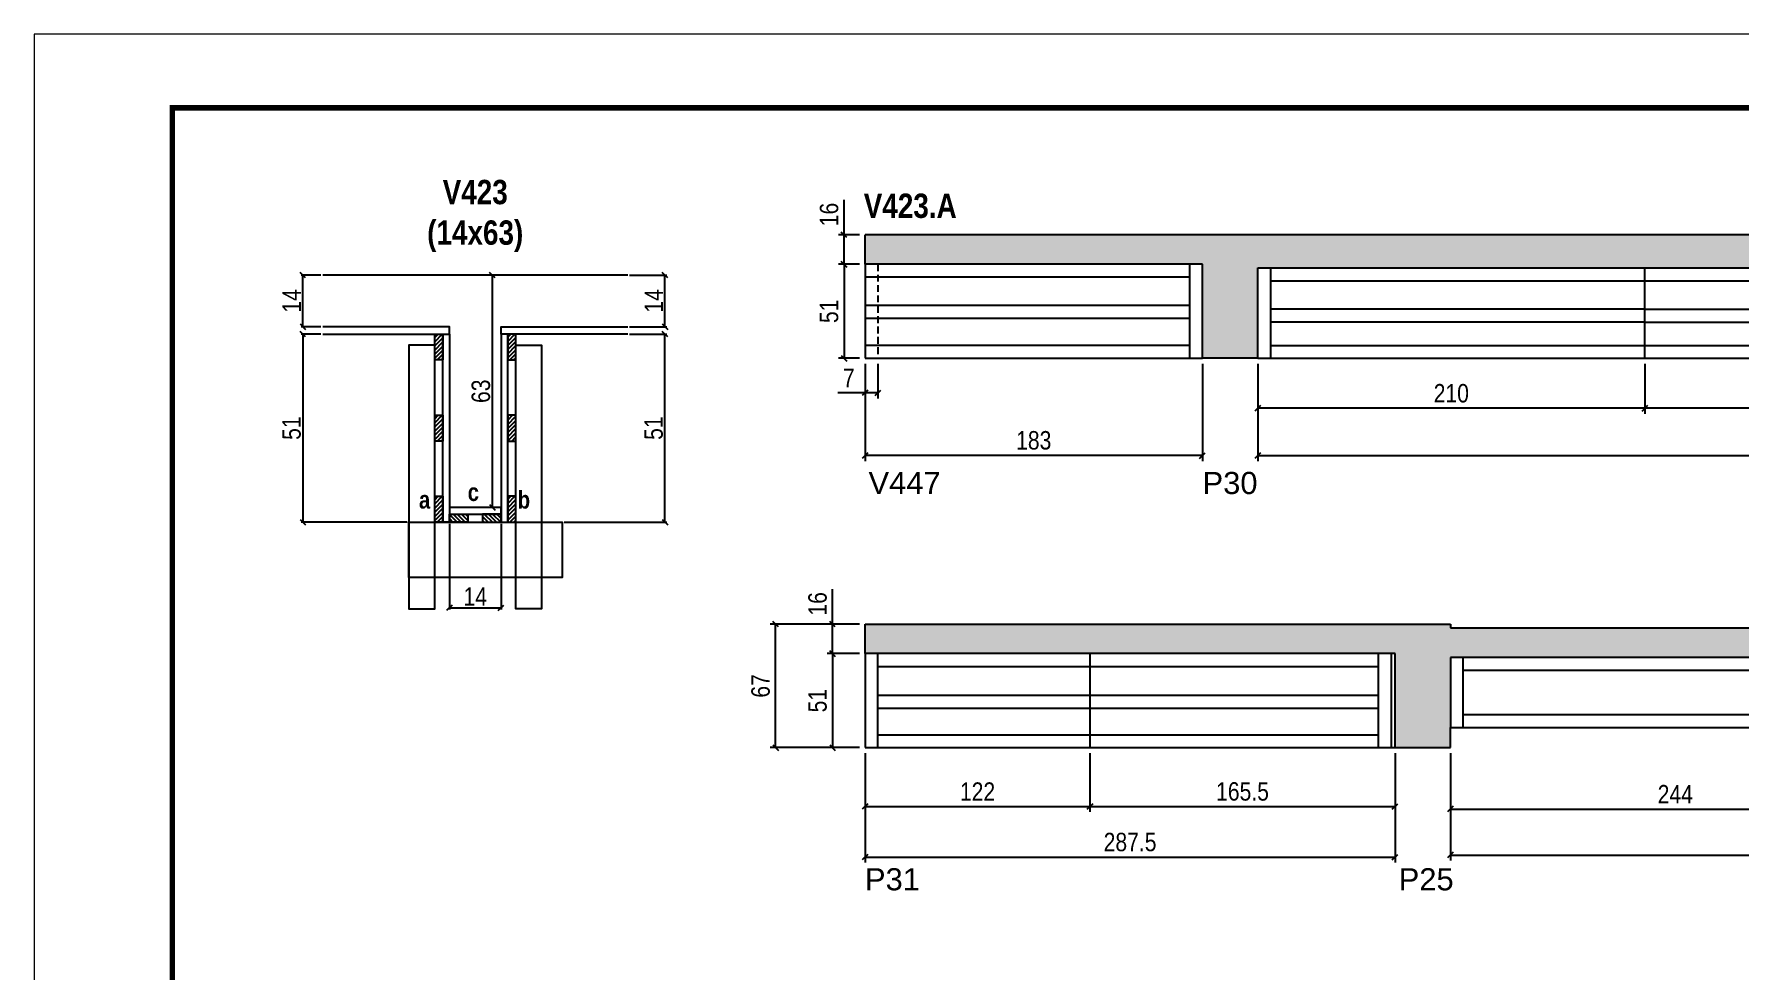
# Model space of a CAD drawing. Extents: x 3309 to 9563, y -2522 to 14608.
# Drawn here: x 8078 to 9003, y 11803 to 12311 of the extents above; entities that cross this region are included whole.
import ezdxf

# ---------------------------------------------------------------- set-up
doc = ezdxf.new("R2010")
doc.units = 0
doc.linetypes.add('DASHED', pattern=[0.75, 0.5, -0.25])
doc.linetypes.add('HIDDEN', pattern=[0.375, 0.25, -0.125])
for name, color, linetype in [('5', 5, 'Continuous'), ('COTA', 241, 'Continuous'), ('detalhes', 4, 'Continuous'), ('NOMENCLATURA', 7, 'Continuous'), ('Painéis', 200, 'Continuous'), ('SARR_2.2x7', 40, 'Continuous'), ('SARR_3.5x7', 81, 'Continuous')]:
    doc.layers.add(name, color=color, linetype=linetype)
for name, color, linetype, lineweight in [('CONCRETO', 251, 'Continuous', 25), ('Folhas', 255, 'Continuous', 9), ('SARRAFO DE PRESSAO', 251, 'DASHED', 9)]:
    doc.layers.add(name, color=color, linetype=linetype, lineweight=lineweight)
doc.styles.add('COTA TECNICA', font='techl___.ttf', dxfattribs={"height": 10})
doc.styles.add('COTA TECNICA 2X', font='techl___.ttf', dxfattribs={"height": 10})
doc.styles.get("Standard").update_dxf_attribs({"font": 'arial.ttf'})
doc.styles.add('TECNICA', font='techb___.ttf', dxfattribs={"height": 10})
doc.dimstyles.new('PAINEL', dxfattribs={"dimtxt": 10, "dimasz": 3, "dimexe": 3, "dimexo": 3, "dimgap": 3, "dimtad": 1, "dimdec": 1, "dimzin": 12, "dimdsep": 46, "dimtxsty": 'COTA TECNICA', "dimblk1": 'OBLIQUE', "dimblk2": 'OBLIQUE', "dimsah": 1, "dimcen": 0.9, "dimclrd": 4, "dimclre": 4, "dimclrt": 240, "dimadec": 1, "dimazin": 3, "dimtfac": 1, "dimtdec": 1, "dimtmove": 0, "dimatfit": 3, "dimfxl": 1, "dimtolj": 1, "dimtzin": 12, "dimarcsym": 0})
doc.dimstyles.new('SECAO', dxfattribs={"dimscale": 0.333333, "dimtxt": 5, "dimasz": 9, "dimexe": 3, "dimexo": 3, "dimgap": 3, "dimtad": 1, "dimdec": 1, "dimlfac": 0.5, "dimzin": 12, "dimdsep": 46, "dimtxsty": 'COTA TECNICA 2X', "dimblk1": 'OBLIQUE', "dimblk2": 'OBLIQUE', "dimsah": 1, "dimcen": 0.9, "dimclrd": 4, "dimclre": 4, "dimclrt": 240, "dimadec": 1, "dimazin": 3, "dimtfac": 1, "dimtdec": 1, "dimtmove": 0, "dimatfit": 3, "dimfxl": 1, "dimtolj": 1, "dimtzin": 12, "dimarcsym": 0})
pattern_1 = [(45, (-115217.018, -21131.5717), (-1.122532015, 1.122532015), [])]

# ---------------------------------------------------------------- blocks, each defined once
blk = doc.blocks.new('9999999999')
at = {"layer": 'Folhas'}
blk.add_lwpolyline([(98138.98, 34190.21), (99623.98, 34190.21), (99623.98, 35240.21), (98138.98, 35240.21)], close=True, dxfattribs=at)
at = {"layer": 'Folhas', "color": 30, "const_width": 3}
blk.add_lwpolyline([(98213.98, 34230.21), (99583.98, 34230.21), (99583.98, 35200.21), (98213.98, 35200.21)], close=True, dxfattribs=at)
blk = doc.blocks.new('_Oblique')
at = {"color": 0, "linetype": 'ByBlock', "lineweight": -2}
blk.add_line((-0.5, -0.5), (0.5, 0.5), dxfattribs=at)
blk = doc.blocks.new('*D1456')
at = {"layer": 'COTA', "color": 4, "lineweight": -2, "transparency": 16777216}
for p, q in [((8233.45, 12147.97), (8222.66, 12147.97)), ((8223.66, 12147.97), (8223.66, 12045.97)), ((8280.15, 12045.97), (8222.66, 12045.97))]:
    blk.add_line(p, q, dxfattribs=at)
at = {"layer": 'Defpoints', "color": 0, "transparency": 16777216}
for p in [(8234.45, 12147.97), (8223.66, 12045.97), (8281.15, 12045.97, 0)]:
    blk.add_point(p, dxfattribs=at)
at = {"layer": 'COTA', "color": 4, "lineweight": -2, "transparency": 16777216, "xscale": 3, "yscale": 3, "zscale": 3}
for p, rotation in [((8223.66, 12147.97), 90), ((8223.66, 12045.97), 270)]:
    blk.add_blockref('_Oblique', p, dxfattribs=dict(at, rotation=rotation))
at = {"layer": 'COTA', "color": 240, "transparency": 16777216, "insert": (8217.55, 12096.97), "char_height": 10, "attachment_point": 5, "rotation": 90, "style": 'COTA TECNICA 2X'}
blk.add_mtext('\\A1;51', dxfattribs=at)
blk = doc.blocks.new('*D1457')
at = {"layer": 'COTA', "color": 4, "lineweight": -2, "transparency": 16777216}
for p, q in [((8330.15, 12179.97), (8325.48, 12179.97)), ((8326.48, 12053.97), (8326.48, 12179.97)), ((8330.15, 12053.97), (8325.48, 12053.97))]:
    blk.add_line(p, q, dxfattribs=at)
at = {"layer": 'Defpoints', "color": 0, "transparency": 16777216}
for p in [(8326.48, 12179.97), (8331.15, 12179.97), (8331.15, 12053.97)]:
    blk.add_point(p, dxfattribs=at)
at = {"layer": 'COTA', "color": 4, "lineweight": -2, "transparency": 16777216, "xscale": 3, "yscale": 3, "zscale": 3}
for p, rotation in [((8326.48, 12179.97), 90), ((8326.48, 12053.97), 270)]:
    blk.add_blockref('_Oblique', p, dxfattribs=dict(at, rotation=rotation))
at = {"layer": 'COTA', "color": 240, "transparency": 16777216, "insert": (8320.26, 12116.97), "char_height": 10, "attachment_point": 5, "rotation": 90, "style": 'COTA TECNICA 2X'}
blk.add_mtext('\\A1;63', dxfattribs=at)
blk = doc.blocks.new('*D1467')
at = {"layer": 'COTA', "color": 4, "lineweight": -2, "transparency": 16777216}
for p, q in [((8233.45, 12179.97), (8222.66, 12179.97)), ((8223.66, 12151.97), (8223.66, 12179.97)), ((8233.45, 12151.97), (8222.66, 12151.97))]:
    blk.add_line(p, q, dxfattribs=at)
at = {"layer": 'Defpoints', "color": 0, "transparency": 16777216}
for p in [(8223.66, 12179.97), (8234.45, 12179.97), (8234.45, 12151.97)]:
    blk.add_point(p, dxfattribs=at)
at = {"layer": 'COTA', "color": 4, "lineweight": -2, "transparency": 16777216, "xscale": 3, "yscale": 3, "zscale": 3}
for p, rotation in [((8223.66, 12179.97), 90), ((8223.66, 12151.97), 270)]:
    blk.add_blockref('_Oblique', p, dxfattribs=dict(at, rotation=rotation))
at = {"layer": 'COTA', "color": 240, "transparency": 16777216, "insert": (8217.59, 12165.97), "char_height": 10, "attachment_point": 5, "rotation": 90, "style": 'COTA TECNICA 2X'}
blk.add_mtext('\\A1;14', dxfattribs=at)
blk = doc.blocks.new('*D1468')
at = {"layer": 'COTA', "color": 4, "lineweight": -2, "transparency": 16777216}
for p, q in [((8303.15, 12044.97), (8303.15, 11998.52)), ((8331.15, 12044.97), (8331.15, 11998.52)), ((8303.15, 11999.52), (8331.15, 11999.52))]:
    blk.add_line(p, q, dxfattribs=at)
at = {"layer": 'Defpoints', "color": 0, "transparency": 16777216}
for p in [(8303.15, 12045.97), (8331.15, 12045.97), (8331.15, 11999.52)]:
    blk.add_point(p, dxfattribs=at)
at = {"layer": 'COTA', "color": 4, "lineweight": -2, "transparency": 16777216, "xscale": 3, "yscale": 3, "zscale": 3, "rotation": 180}
blk.add_blockref('_Oblique', (8303.15, 11999.52), dxfattribs=at)
at = {"layer": 'COTA', "color": 4, "lineweight": -2, "transparency": 16777216, "xscale": 3, "yscale": 3, "zscale": 3}
blk.add_blockref('_Oblique', (8331.15, 11999.52), dxfattribs=at)
at = {"layer": 'COTA', "color": 240, "transparency": 16777216, "insert": (8317.15, 12005.59), "char_height": 10, "attachment_point": 5, "style": 'COTA TECNICA 2X'}
blk.add_mtext('\\A1;14', dxfattribs=at)
blk = doc.blocks.new('*D1469')
at = {"layer": 'COTA', "color": 4, "lineweight": -2, "transparency": 16777216}
for p, q in [((8400.85, 12147.97), (8421.08, 12147.97)), ((8420.08, 12045.97), (8420.08, 12147.97)), ((8365.34, 12045.97), (8421.08, 12045.97))]:
    blk.add_line(p, q, dxfattribs=at)
at = {"layer": 'Defpoints', "color": 0, "transparency": 16777216}
for p in [(8399.85, 12147.97), (8420.08, 12147.97), (8364.34, 12045.97)]:
    blk.add_point(p, dxfattribs=at)
at = {"layer": 'COTA', "color": 4, "lineweight": -2, "transparency": 16777216, "xscale": 3, "yscale": 3, "zscale": 3}
for p, rotation in [((8420.08, 12147.97), 90), ((8420.08, 12045.97), 270)]:
    blk.add_blockref('_Oblique', p, dxfattribs=dict(at, rotation=rotation))
at = {"layer": 'COTA', "color": 240, "transparency": 16777216, "insert": (8413.97, 12096.97), "char_height": 10, "attachment_point": 5, "rotation": 90, "style": 'COTA TECNICA 2X'}
blk.add_mtext('\\A1;51', dxfattribs=at)
blk = doc.blocks.new('*D1466')
at = {"layer": 'COTA', "color": 4, "lineweight": -2, "transparency": 16777216}
for p, q in [((8400.85, 12179.97), (8421.08, 12179.97)), ((8420.08, 12151.97), (8420.08, 12179.97)), ((8400.85, 12151.97), (8421.08, 12151.97))]:
    blk.add_line(p, q, dxfattribs=at)
at = {"layer": 'Defpoints', "color": 0, "transparency": 16777216}
for p in [(8399.85, 12179.97), (8420.08, 12179.97), (8399.85, 12151.97)]:
    blk.add_point(p, dxfattribs=at)
at = {"layer": 'COTA', "color": 4, "lineweight": -2, "transparency": 16777216, "xscale": 3, "yscale": 3, "zscale": 3}
for p, rotation in [((8420.08, 12179.97), 90), ((8420.08, 12151.97), 270)]:
    blk.add_blockref('_Oblique', p, dxfattribs=dict(at, rotation=rotation))
at = {"layer": 'COTA', "color": 240, "transparency": 16777216, "insert": (8414.01, 12165.97), "char_height": 10, "attachment_point": 5, "rotation": 90, "style": 'COTA TECNICA 2X'}
blk.add_mtext('\\A1;14', dxfattribs=at)
blk = doc.blocks.new('*D1454')
at = {"layer": 'COTA', "color": 4, "lineweight": -2, "transparency": 16777216}
for p, q in [((8951.62, 12131.84), (8951.62, 12104.72)), ((9195.62, 12131.84), (9195.62, 12104.72)), ((9195.62, 12107.72), (8951.62, 12107.72))]:
    blk.add_line(p, q, dxfattribs=at)
at = {"layer": 'Defpoints', "color": 0, "transparency": 16777216}
for p in [(8951.62, 12134.84, 0), (9195.62, 12134.84, 0), (8951.62, 12107.72)]:
    blk.add_point(p, dxfattribs=at)
at = {"layer": 'COTA', "color": 4, "lineweight": -2, "transparency": 16777216, "xscale": 3, "yscale": 3, "zscale": 3, "rotation": 180}
blk.add_blockref('_Oblique', (8951.62, 12107.72), dxfattribs=at)
at = {"layer": 'COTA', "color": 4, "lineweight": -2, "transparency": 16777216, "xscale": 3, "yscale": 3, "zscale": 3}
blk.add_blockref('_Oblique', (9195.62, 12107.72), dxfattribs=at)
at = {"layer": 'COTA', "color": 240, "transparency": 16777216, "insert": (9073.62, 12115.79), "char_height": 10, "attachment_point": 5, "style": 'COTA TECNICA'}
blk.add_mtext('\\A1;244', dxfattribs=at)
blk = doc.blocks.new('*D1455')
at = {"layer": 'COTA', "color": 4, "lineweight": -2, "transparency": 16777216}
for p, q in [((8741.62, 12131.84), (8741.62, 12104.72)), ((8951.62, 12131.84), (8951.62, 12104.72)), ((8951.62, 12107.72), (8741.62, 12107.72))]:
    blk.add_line(p, q, dxfattribs=at)
at = {"layer": 'Defpoints', "color": 0, "transparency": 16777216}
for p in [(8741.62, 12134.84, 0), (8951.62, 12134.84, 0), (8741.62, 12107.72)]:
    blk.add_point(p, dxfattribs=at)
at = {"layer": 'COTA', "color": 4, "lineweight": -2, "transparency": 16777216, "xscale": 3, "yscale": 3, "zscale": 3, "rotation": 180}
blk.add_blockref('_Oblique', (8741.62, 12107.72), dxfattribs=at)
at = {"layer": 'COTA', "color": 4, "lineweight": -2, "transparency": 16777216, "xscale": 3, "yscale": 3, "zscale": 3}
blk.add_blockref('_Oblique', (8951.62, 12107.72), dxfattribs=at)
at = {"layer": 'COTA', "color": 240, "transparency": 16777216, "insert": (8846.62, 12115.82), "char_height": 10, "attachment_point": 5, "style": 'COTA TECNICA'}
blk.add_mtext('\\A1;210', dxfattribs=at)
blk = doc.blocks.new('*D1461')
at = {"layer": 'COTA', "color": 4, "lineweight": -2, "transparency": 16777216}
for p, q in [((8741.62, 12131.84), (8741.62, 12079.06)), ((9439.62, 12131.84), (9439.62, 12079.06)), ((8741.62, 12082.06), (9439.62, 12082.06))]:
    blk.add_line(p, q, dxfattribs=at)
at = {"layer": 'Defpoints', "color": 0, "transparency": 16777216}
for p in [(8741.62, 12134.84, 0), (9439.62, 12134.84, 0), (9439.62, 12082.06)]:
    blk.add_point(p, dxfattribs=at)
at = {"layer": 'COTA', "color": 4, "lineweight": -2, "transparency": 16777216, "xscale": 3, "yscale": 3, "zscale": 3, "rotation": 180}
blk.add_blockref('_Oblique', (8741.62, 12082.06), dxfattribs=at)
at = {"layer": 'COTA', "color": 4, "lineweight": -2, "transparency": 16777216, "xscale": 3, "yscale": 3, "zscale": 3}
blk.add_blockref('_Oblique', (9439.62, 12082.06), dxfattribs=at)
at = {"layer": 'COTA', "color": 240, "transparency": 16777216, "insert": (9090.62, 12090.19), "char_height": 10, "attachment_point": 5, "style": 'COTA TECNICA'}
blk.add_mtext('\\A1;698', dxfattribs=at)
blk = doc.blocks.new('*D1462')
at = {"layer": 'COTA', "color": 4, "lineweight": -2, "transparency": 16777216}
for p, q in [((8528.62, 12131.84), (8528.62, 12079.06)), ((8711.62, 12131.84), (8711.62, 12079.06)), ((8711.62, 12082.06), (8528.62, 12082.06))]:
    blk.add_line(p, q, dxfattribs=at)
at = {"layer": 'Defpoints', "color": 0, "transparency": 16777216}
for p in [(8528.62, 12134.84), (8711.62, 12134.84), (8528.62, 12082.06)]:
    blk.add_point(p, dxfattribs=at)
at = {"layer": 'COTA', "color": 4, "lineweight": -2, "transparency": 16777216, "xscale": 3, "yscale": 3, "zscale": 3, "rotation": 180}
blk.add_blockref('_Oblique', (8528.62, 12082.06), dxfattribs=at)
at = {"layer": 'COTA', "color": 4, "lineweight": -2, "transparency": 16777216, "xscale": 3, "yscale": 3, "zscale": 3}
blk.add_blockref('_Oblique', (8711.62, 12082.06), dxfattribs=at)
at = {"layer": 'COTA', "color": 240, "transparency": 16777216, "insert": (8620.12, 12090.3), "char_height": 10, "attachment_point": 5, "style": 'COTA TECNICA'}
blk.add_mtext('\\A1;183', dxfattribs=at)
blk = doc.blocks.new('*D1458')
at = {"layer": 'COTA', "color": 4, "lineweight": -2, "transparency": 16777216}
for p, q in [((8528.62, 12131.84), (8528.62, 12113.08)), ((8535.62, 12131.84), (8535.62, 12113.08)), ((8528.62, 12116.08), (8513.89, 12116.08)), ((8535.62, 12116.08), (8528.62, 12116.08))]:
    blk.add_line(p, q, dxfattribs=at)
at = {"layer": 'Defpoints', "color": 0, "transparency": 16777216}
for p in [(8528.62, 12134.84), (8535.62, 12134.84), (8528.62, 12116.08)]:
    blk.add_point(p, dxfattribs=at)
at = {"layer": 'COTA', "color": 4, "lineweight": -2, "transparency": 16777216, "xscale": 3, "yscale": 3, "zscale": 3, "rotation": 180}
blk.add_blockref('_Oblique', (8528.62, 12116.08), dxfattribs=at)
at = {"layer": 'COTA', "color": 4, "lineweight": -2, "transparency": 16777216, "xscale": 3, "yscale": 3, "zscale": 3}
blk.add_blockref('_Oblique', (8535.62, 12116.08), dxfattribs=at)
at = {"layer": 'COTA', "color": 240, "transparency": 16777216, "insert": (8519.76, 12124.16), "char_height": 10, "attachment_point": 5, "style": 'COTA TECNICA'}
blk.add_mtext('\\A1;7', dxfattribs=at)
blk = doc.blocks.new('*D1459')
at = {"layer": 'COTA', "color": 4, "lineweight": -2, "transparency": 16777216}
for p, q in [((8525.62, 12185.84), (8514.23, 12185.84)), ((8517.23, 12185.84), (8517.23, 12134.84)), ((8525.62, 12134.84), (8514.23, 12134.84))]:
    blk.add_line(p, q, dxfattribs=at)
at = {"layer": 'Defpoints', "color": 0, "transparency": 16777216}
for p in [(8528.62, 12185.84), (8517.23, 12134.84), (8528.62, 12134.84)]:
    blk.add_point(p, dxfattribs=at)
at = {"layer": 'COTA', "color": 4, "lineweight": -2, "transparency": 16777216, "xscale": 3, "yscale": 3, "zscale": 3}
for p, rotation in [((8517.23, 12185.84), 90), ((8517.23, 12134.84), 270)]:
    blk.add_blockref('_Oblique', p, dxfattribs=dict(at, rotation=rotation))
at = {"layer": 'COTA', "color": 240, "transparency": 16777216, "insert": (8509.12, 12160.34), "char_height": 10, "attachment_point": 5, "rotation": 90, "style": 'COTA TECNICA'}
blk.add_mtext('\\A1;51', dxfattribs=at)
blk = doc.blocks.new('*D1460')
at = {"layer": 'COTA', "color": 4, "lineweight": -2, "transparency": 16777216}
for p, q in [((8517.23, 12201.84), (8517.23, 12220.85)), ((8525.62, 12201.84), (8514.23, 12201.84)), ((8517.23, 12185.84), (8517.23, 12201.84)), ((8525.62, 12185.84), (8514.23, 12185.84))]:
    blk.add_line(p, q, dxfattribs=at)
at = {"layer": 'Defpoints', "color": 0, "transparency": 16777216}
for p in [(8517.23, 12201.84), (8528.62, 12201.84), (8528.62, 12185.84)]:
    blk.add_point(p, dxfattribs=at)
at = {"layer": 'COTA', "color": 4, "lineweight": -2, "transparency": 16777216, "xscale": 3, "yscale": 3, "zscale": 3}
for p, rotation in [((8517.23, 12201.84), 90), ((8517.23, 12185.84), 270)]:
    blk.add_blockref('_Oblique', p, dxfattribs=dict(at, rotation=rotation))
at = {"layer": 'COTA', "color": 240, "transparency": 16777216, "insert": (8509.13, 12212.85), "char_height": 10, "attachment_point": 5, "rotation": 90, "style": 'COTA TECNICA'}
blk.add_mtext('\\A1;16', dxfattribs=at)
blk = doc.blocks.new('*D1472')
at = {"layer": 'COTA', "color": 4, "lineweight": -2, "transparency": 16777216}
for p, q in [((8528.62, 11920.63), (8528.62, 11861.25)), ((8816.12, 11920.63), (8816.12, 11861.25)), ((8528.62, 11864.25), (8816.12, 11864.25))]:
    blk.add_line(p, q, dxfattribs=at)
at = {"layer": 'Defpoints', "color": 0, "transparency": 16777216}
for p in [(8528.62, 11923.63), (8816.12, 11923.63), (8816.12, 11864.25)]:
    blk.add_point(p, dxfattribs=at)
at = {"layer": 'COTA', "color": 4, "lineweight": -2, "transparency": 16777216, "xscale": 3, "yscale": 3, "zscale": 3, "rotation": 180}
blk.add_blockref('_Oblique', (8528.62, 11864.25), dxfattribs=at)
at = {"layer": 'COTA', "color": 4, "lineweight": -2, "transparency": 16777216, "xscale": 3, "yscale": 3, "zscale": 3}
blk.add_blockref('_Oblique', (8816.12, 11864.25), dxfattribs=at)
at = {"layer": 'COTA', "color": 240, "transparency": 16777216, "insert": (8672.37, 11872.38), "char_height": 10, "attachment_point": 5, "style": 'COTA TECNICA'}
blk.add_mtext('\\A1;287.5', dxfattribs=at)
blk = doc.blocks.new('*D1473')
at = {"layer": 'COTA', "color": 4, "lineweight": -2, "transparency": 16777216}
for p, q in [((8528.62, 11920.63), (8528.62, 11888.73)), ((8650.62, 11920.63), (8650.62, 11888.73)), ((8528.62, 11891.73), (8650.62, 11891.73))]:
    blk.add_line(p, q, dxfattribs=at)
at = {"layer": 'Defpoints', "color": 0, "transparency": 16777216}
for p in [(8528.62, 11923.63), (8650.62, 11923.63), (8650.62, 11891.73)]:
    blk.add_point(p, dxfattribs=at)
at = {"layer": 'COTA', "color": 4, "lineweight": -2, "transparency": 16777216, "xscale": 3, "yscale": 3, "zscale": 3, "rotation": 180}
blk.add_blockref('_Oblique', (8528.62, 11891.73), dxfattribs=at)
at = {"layer": 'COTA', "color": 4, "lineweight": -2, "transparency": 16777216, "xscale": 3, "yscale": 3, "zscale": 3}
blk.add_blockref('_Oblique', (8650.62, 11891.73), dxfattribs=at)
at = {"layer": 'COTA', "color": 240, "transparency": 16777216, "insert": (8589.62, 11899.79), "char_height": 10, "attachment_point": 5, "style": 'COTA TECNICA'}
blk.add_mtext('\\A1;122', dxfattribs=at)
blk = doc.blocks.new('*D1474')
at = {"layer": 'COTA', "color": 4, "lineweight": -2, "transparency": 16777216}
for p, q in [((8650.62, 11920.63), (8650.62, 11888.73)), ((8816.12, 11920.63), (8816.12, 11888.73)), ((8650.62, 11891.73), (8816.12, 11891.73))]:
    blk.add_line(p, q, dxfattribs=at)
at = {"layer": 'Defpoints', "color": 0, "transparency": 16777216}
for p in [(8650.62, 11923.63), (8816.12, 11923.63), (8816.12, 11891.73)]:
    blk.add_point(p, dxfattribs=at)
at = {"layer": 'COTA', "color": 4, "lineweight": -2, "transparency": 16777216, "xscale": 3, "yscale": 3, "zscale": 3, "rotation": 180}
blk.add_blockref('_Oblique', (8650.62, 11891.73), dxfattribs=at)
at = {"layer": 'COTA', "color": 4, "lineweight": -2, "transparency": 16777216, "xscale": 3, "yscale": 3, "zscale": 3}
blk.add_blockref('_Oblique', (8816.12, 11891.73), dxfattribs=at)
at = {"layer": 'COTA', "color": 240, "transparency": 16777216, "insert": (8733.37, 11899.84), "char_height": 10, "attachment_point": 5, "style": 'COTA TECNICA'}
blk.add_mtext('\\A1;165.5', dxfattribs=at)
blk = doc.blocks.new('*D1475')
at = {"layer": 'COTA', "color": 4, "lineweight": -2, "transparency": 16777216}
for p, q in [((8525.62, 11974.63), (8507.98, 11974.63)), ((8510.98, 11974.63), (8510.98, 11923.63)), ((8525.62, 11923.63), (8507.98, 11923.63))]:
    blk.add_line(p, q, dxfattribs=at)
at = {"layer": 'Defpoints', "color": 0, "transparency": 16777216}
for p in [(8528.62, 11974.63, 0), (8510.98, 11923.63), (8528.62, 11923.63, 0)]:
    blk.add_point(p, dxfattribs=at)
at = {"layer": 'COTA', "color": 4, "lineweight": -2, "transparency": 16777216, "xscale": 3, "yscale": 3, "zscale": 3}
for p, rotation in [((8510.98, 11974.63), 90), ((8510.98, 11923.63), 270)]:
    blk.add_blockref('_Oblique', p, dxfattribs=dict(at, rotation=rotation))
at = {"layer": 'COTA', "color": 240, "transparency": 16777216, "insert": (8502.87, 11949.13), "char_height": 10, "attachment_point": 5, "rotation": 90, "style": 'COTA TECNICA'}
blk.add_mtext('\\A1;51', dxfattribs=at)
blk = doc.blocks.new('*D1470')
at = {"layer": 'COTA', "color": 4, "lineweight": -2, "transparency": 16777216}
for p, q in [((8510.98, 11990.63), (8510.98, 12009.65)), ((8525.62, 11990.63), (8507.98, 11990.63)), ((8510.98, 11974.63), (8510.98, 11990.63)), ((8525.62, 11974.63), (8507.98, 11974.63))]:
    blk.add_line(p, q, dxfattribs=at)
at = {"layer": 'Defpoints', "color": 0, "transparency": 16777216}
for p in [(8510.98, 11990.63), (8528.62, 11990.63, 0), (8528.62, 11974.63, 0)]:
    blk.add_point(p, dxfattribs=at)
at = {"layer": 'COTA', "color": 4, "lineweight": -2, "transparency": 16777216, "xscale": 3, "yscale": 3, "zscale": 3}
for p, rotation in [((8510.98, 11990.63), 90), ((8510.98, 11974.63), 270)]:
    blk.add_blockref('_Oblique', p, dxfattribs=dict(at, rotation=rotation))
at = {"layer": 'COTA', "color": 240, "transparency": 16777216, "insert": (8502.88, 12001.64), "char_height": 10, "attachment_point": 5, "rotation": 90, "style": 'COTA TECNICA'}
blk.add_mtext('\\A1;16', dxfattribs=at)
blk = doc.blocks.new('*D1471')
at = {"layer": 'COTA', "color": 4, "lineweight": -2, "transparency": 16777216}
for p, q in [((8525.62, 11990.63), (8477.07, 11990.63)), ((8480.07, 11923.63), (8480.07, 11990.63)), ((8525.62, 11923.63), (8477.07, 11923.63))]:
    blk.add_line(p, q, dxfattribs=at)
at = {"layer": 'Defpoints', "color": 0, "transparency": 16777216}
for p in [(8480.07, 11990.63), (8528.62, 11990.63, 0), (8528.62, 11923.63, 0)]:
    blk.add_point(p, dxfattribs=at)
at = {"layer": 'COTA', "color": 4, "lineweight": -2, "transparency": 16777216, "xscale": 3, "yscale": 3, "zscale": 3}
for p, rotation in [((8480.07, 11990.63), 90), ((8480.07, 11923.63), 270)]:
    blk.add_blockref('_Oblique', p, dxfattribs=dict(at, rotation=rotation))
at = {"layer": 'COTA', "color": 240, "transparency": 16777216, "insert": (8471.97, 11957.13), "char_height": 10, "attachment_point": 5, "rotation": 90, "style": 'COTA TECNICA'}
blk.add_mtext('\\A1;67', dxfattribs=at)
blk = doc.blocks.new('*D1476')
at = {"layer": 'COTA', "color": 4, "lineweight": -2, "transparency": 16777216}
for p, q in [((9215.62, 11931.63), (9215.62, 11862.4)), ((8846.12, 11920.63), (8846.12, 11862.4)), ((8846.12, 11865.4), (9215.62, 11865.4))]:
    blk.add_line(p, q, dxfattribs=at)
at = {"layer": 'Defpoints', "color": 0, "transparency": 16777216}
for p in [(9215.62, 11934.63), (8846.12, 11923.63), (9215.62, 11865.4)]:
    blk.add_point(p, dxfattribs=at)
at = {"layer": 'COTA', "color": 4, "lineweight": -2, "transparency": 16777216, "xscale": 3, "yscale": 3, "zscale": 3, "rotation": 180}
blk.add_blockref('_Oblique', (8846.12, 11865.4), dxfattribs=at)
at = {"layer": 'COTA', "color": 4, "lineweight": -2, "transparency": 16777216, "xscale": 3, "yscale": 3, "zscale": 3}
blk.add_blockref('_Oblique', (9215.62, 11865.4), dxfattribs=at)
at = {"layer": 'COTA', "color": 240, "transparency": 16777216, "insert": (9030.87, 11873.64), "char_height": 10, "attachment_point": 5, "style": 'COTA TECNICA'}
blk.add_mtext('\\A1;369.5', dxfattribs=at)
blk = doc.blocks.new('*D1477')
at = {"layer": 'COTA', "color": 4, "lineweight": -2, "transparency": 16777216}
for p, q in [((9090.12, 11931.63), (9090.12, 11887.31)), ((8846.12, 11920.63), (8846.12, 11887.31)), ((8846.12, 11890.31), (9090.12, 11890.31))]:
    blk.add_line(p, q, dxfattribs=at)
at = {"layer": 'Defpoints', "color": 0, "transparency": 16777216}
for p in [(9090.12, 11934.63), (8846.12, 11923.63), (9090.12, 11890.31)]:
    blk.add_point(p, dxfattribs=at)
at = {"layer": 'COTA', "color": 4, "lineweight": -2, "transparency": 16777216, "xscale": 3, "yscale": 3, "zscale": 3, "rotation": 180}
blk.add_blockref('_Oblique', (8846.12, 11890.31), dxfattribs=at)
at = {"layer": 'COTA', "color": 4, "lineweight": -2, "transparency": 16777216, "xscale": 3, "yscale": 3, "zscale": 3}
blk.add_blockref('_Oblique', (9090.12, 11890.31), dxfattribs=at)
at = {"layer": 'COTA', "color": 240, "transparency": 16777216, "insert": (8968.12, 11898.38), "char_height": 10, "attachment_point": 5, "style": 'COTA TECNICA'}
blk.add_mtext('\\A1;244', dxfattribs=at)

msp = doc.modelspace()

# ---------------------------------------------------------------- hatches: boundary and pattern name
at = {"layer": 'COTA'}
h = msp.add_hatch(dxfattribs=at)
h.set_pattern_fill('AR-CONC', color=256, scale=0.03)
h.set_pattern_definition([(50, (3170, 325.338), (5.46554, -0.4781726), [0.5715, -6.2865]), (355, (3170, 325.338), (-1.0573026, 5.7317054), [0.4572, -5.0292175]), (100.451445, (3170.4555, 325.298), (4.4082374, 5.2535326), [0.4857003, -5.3427073]), (46.1842, (3170, 326.862), (8.1323712, -1.26127), [0.85725, -9.42975]), (96.63556, (3170.678, 326.757), (7.122124, 7.4227837), [0.7285507, -8.014068]), (351.18415, (3170, 326.862), (7.122124, 7.422784), [0.685799, -7.543792]), (21, (3170.762, 326.481), (4.5484317, -3.067956), [0.5715, -6.2865]), (326, (3170.762, 326.481), (1.8540609, 5.525639), [0.4572, -5.0292]), (71.451445, (3171.141, 326.225), (6.4024926, 2.457683), [0.4857003, -5.3426981]), (37.5, (3170, 325.3378), (0.0926581, 2.53665117), [0, -4.96824, 0, -5.1054, 0, -5.04825]), (7.5, (3170, 325.3378), (2.0045899, 3.00541724), [0, -2.91084, 0, -4.85394, 0, -1.92405]), (327.5, (3168.3007, 325.3378), (4.06771786, -0.17186232), [0, -1.905, 0, -5.9436, 0, -7.8867]), (317.5, (3167.5387, 325.3378), (4.4438754, 0.7627947), [0, -2.4765, 0, -3.94716, 0, -5.6007])])
h.paths.add_polyline_path([(8711.62, 12134.84), (8741.62, 12134.84), (8741.62, 12183.84), (9439.62, 12183.84), (9439.62, 12201.84), (8528.62, 12201.84), (8528.62, 12185.84), (8711.62, 12185.84)])
h = msp.add_hatch(dxfattribs=at)
h.set_pattern_fill('AR-CONC', color=256, scale=0.03)
h.set_pattern_definition([(50, (0, -74.6446), (5.4655401, -0.4781726), [0.5715, -6.2865]), (355, (0, -74.6446), (-1.0573026, 5.7317054), [0.4572, -5.0292175]), (100.451445, (0.4555, -74.6845), (4.4082374, 5.2535326), [0.4857003, -5.3427073]), (46.1842, (0, -73.1206), (8.1323712, -1.2612698), [0.85725, -9.42975]), (96.63556, (0.678, -73.226), (7.122124, 7.4227837), [0.7285507, -8.0140682]), (351.18415, (0, -73.121), (7.122124, 7.4227837), [0.685799, -7.543792]), (21, (0.762, -73.5016), (4.5484317, -3.067956), [0.5715, -6.2865]), (326, (0.762, -73.5016), (1.8540609, 5.525639), [0.4572, -5.0292]), (71.451445, (1.141, -73.7573), (6.4024926, 2.457683), [0.4857003, -5.3426981]), (37.5, (0, -74.6446), (0.0926581, 2.53665117), [0, -4.96824, 0, -5.1054, 0, -5.04825]), (7.5, (0, -74.6446), (2.00458988, 3.00541724), [0, -2.91084, 0, -4.85394, 0, -1.92405]), (327.5, (-1.6993, -74.6446), (4.06771786, -0.17186232), [0, -1.905, 0, -5.9436, 0, -7.8867]), (317.5, (-2.4613, -74.6446), (4.4438754, 0.7627947), [0, -2.4765, 0, -3.94716, 0, -5.6007])])
h.paths.add_polyline_path([(8846.12, 11972.63), (9215.62, 11972.63), (9215.62, 11988.63), (8846.12, 11988.63), (8846.12, 11990.63), (8528.62, 11990.63), (8528.62, 11974.63), (8816.12, 11974.63), (8816.12, 11923.63), (8846.12, 11923.63), (8846.12, 11934.63)])
at = {"layer": 'SARR_2.2x7'}
h = msp.add_hatch(dxfattribs=at)
h.set_pattern_fill('ANSI31', color=256, scale=0.5)
h.set_pattern_definition([(45, (-115217.018, -21087.5717), (-1.122532015, 1.122532015), [])])
h.paths.add_polyline_path([(8295.15, 12133.97), (8299.55, 12133.97), (8299.55, 12147.97), (8295.15, 12147.97)])
h = msp.add_hatch(dxfattribs=at)
h.set_pattern_fill('ANSI31', color=256, scale=0.5)
h.set_pattern_definition([(45, (-115227.018, -21087.5717), (-1.122532015, 1.122532015), [])])
h.paths.add_polyline_path([(8339.15, 12133.97), (8334.75, 12133.97), (8334.75, 12147.97), (8339.15, 12147.97)])
h = msp.add_hatch(dxfattribs=at)
h.set_pattern_fill('ANSI31', color=256, scale=0.5)
h.set_pattern_definition(pattern_1)
h.paths.add_polyline_path([(8295.15, 12089.97), (8299.55, 12089.97), (8299.55, 12103.97), (8295.15, 12103.97)])
h = msp.add_hatch(dxfattribs=at)
h.set_pattern_fill('ANSI31', color=256, scale=0.5)
h.set_pattern_definition(pattern_1)
h.paths.add_polyline_path([(8339.15, 12089.97), (8334.75, 12089.97), (8334.75, 12103.97), (8339.15, 12103.97)])
h = msp.add_hatch(dxfattribs=at)
h.set_pattern_fill('ANSI31', color=256, scale=0.5)
h.set_pattern_definition([(45, (-115217.018, -21175.5717), (-1.122532015, 1.122532015), [])])
h.paths.add_polyline_path([(8295.15, 12045.97), (8299.55, 12045.97), (8299.55, 12059.97), (8295.15, 12059.97)])
h = msp.add_hatch(dxfattribs=at)
h.set_pattern_fill('ANSI31', color=256, scale=0.5)
h.set_pattern_definition([(45, (-115227.018, -21175.5717), (-1.122532015, 1.122532015), [])])
h.paths.add_polyline_path([(8339.15, 12045.97), (8334.75, 12045.97), (8334.75, 12059.97), (8339.15, 12059.97)])
h = msp.add_hatch(dxfattribs=at)
h.set_pattern_fill('ANSI31', color=256, scale=0.5, angle=90)
h.set_pattern_definition([(135, (41538.6903, -111466.2027), (-1.122532015, -1.122532015), [])])
h.paths.add_polyline_path([(8313.15, 12045.97), (8313.15, 12050.37), (8303.15, 12050.37), (8303.15, 12045.97)])
h = msp.add_hatch(dxfattribs=at)
h.set_pattern_fill('ANSI31', color=256, scale=0.5, angle=90)
h.set_pattern_definition([(135, (41528.6903, -111466.2027), (-1.122532015, -1.122532015), [])])
h.paths.add_polyline_path([(8321.15, 12050.37), (8321.15, 12045.97), (8331.15, 12045.97), (8331.15, 12050.37)])

# ---------------------------------------------------------------- linework, layer by layer
at = {"layer": 'CONCRETO', "linetype": 'Continuous'}
msp.add_line((8399.85, 12179.97), (8234.45, 12179.97), dxfattribs=at)
at = {"layer": 'COTA'}
for p, q in [((9439.62, 12201.84), (8528.62, 12201.84)), ((8528.62, 12185.84), (8528.62, 12201.84)), ((8741.62, 12134.84), (8711.62, 12134.84)), ((8528.62, 11974.63), (8528.62, 11990.63)), ((8528.62, 11990.63), (8846.12, 11990.63)), ((8846.12, 11990.63), (8846.12, 11988.63)), ((8846.12, 11988.63), (9215.62, 11988.63)), ((8846.12, 11923.63), (8846.12, 11934.63)), ((8816.12, 11923.63), (8846.12, 11923.63))]:
    msp.add_line(p, q, dxfattribs=at)
at = {"layer": 'Painéis', "linetype": 'ByBlock'}
for p, q in [((8711.62, 12185.84), (8528.62, 12185.84)), ((8528.62, 12185.84), (8528.62, 12134.84)), ((8711.62, 12134.84), (8711.62, 12185.84)), ((8741.62, 12183.84), (9439.62, 12183.84)), ((8741.62, 12134.84), (8741.62, 12183.84)), ((8951.62, 12134.84), (8951.62, 12183.84)), ((8528.62, 12134.84), (8711.62, 12134.84)), ((8741.62, 12134.84), (9439.62, 12134.84)), ((8816.12, 11974.63), (8528.62, 11974.63)), ((8528.62, 11974.63), (8528.62, 11923.63)), ((8650.62, 11974.63), (8650.62, 11923.63)), ((8814.12, 11923.63), (8814.12, 11974.63)), ((8816.12, 11923.63), (8816.12, 11974.63)), ((9215.62, 11972.63), (8846.12, 11972.63)), ((8846.12, 11972.63), (8846.12, 11934.63)), ((8846.12, 11934.63), (9215.62, 11934.63)), ((8528.62, 11923.63), (8816.12, 11923.63))]:
    msp.add_line(p, q, dxfattribs=at)
at = {"layer": 'Painéis', "linetype": 'Continuous'}
for points in [[(8234.45, 12147.97), (8303.15, 12147.97), (8303.15, 12151.97), (8234.45, 12151.97)], [(8399.85, 12147.97), (8331.15, 12147.97), (8331.15, 12151.97), (8399.85, 12151.97)]]:
    msp.add_lwpolyline(points, dxfattribs=at)
for points in [[(8299.55, 12045.97), (8299.55, 12147.97), (8303.15, 12147.97), (8303.15, 12045.97)], [(8334.75, 12045.97), (8334.75, 12147.97), (8331.15, 12147.97), (8331.15, 12045.97)], [(8331.15, 12053.97), (8303.15, 12053.97), (8303.15, 12050.37), (8331.15, 12050.37)]]:
    msp.add_lwpolyline(points, close=True, dxfattribs=at)
at = {"layer": 'SARR_2.2x7', "linetype": 'Continuous'}
for p, q in [((8704.62, 12178.84), (8528.62, 12178.84)), ((8704.62, 12185.84), (8704.62, 12134.84)), ((8748.62, 12183.84), (8748.62, 12134.84)), ((8748.62, 12176.84), (8951.62, 12176.84)), ((8951.62, 12176.84), (9195.62, 12176.84)), ((8704.62, 12163.52), (8528.62, 12163.52)), ((8951.62, 12161.52), (8748.62, 12161.52)), ((8951.62, 12161.52), (9195.62, 12161.52)), ((8704.62, 12156.52), (8528.62, 12156.52)), ((8951.62, 12154.52), (8748.62, 12154.52)), ((8951.62, 12154.52), (9195.62, 12154.52)), ((8704.62, 12141.84), (8528.62, 12141.84)), ((8748.62, 12141.84), (8951.62, 12141.84)), ((8951.62, 12141.84), (9195.62, 12141.84)), ((8535.62, 11923.63), (8535.62, 11974.63)), ((8807.12, 11923.63), (8807.12, 11974.63)), ((8535.62, 11967.63), (8650.62, 11967.63)), ((8650.62, 11967.63), (8807.12, 11967.63)), ((8853.12, 11934.63), (8853.12, 11972.63)), ((8853.12, 11965.63), (9090.12, 11965.63)), ((8535.62, 11952.07), (8650.62, 11952.07)), ((8650.62, 11952.07), (8807.12, 11952.07)), ((8535.62, 11945.07), (8650.62, 11945.07)), ((8650.62, 11945.07), (8807.12, 11945.07)), ((8853.12, 11941.63), (9090.12, 11941.63)), ((8535.62, 11930.63), (8650.62, 11930.63)), ((8650.62, 11930.63), (8807.12, 11930.63))]:
    msp.add_line(p, q, dxfattribs=at)
at = {"layer": 'SARR_2.2x7', "linetype": 'HIDDEN', "ltscale": 15}
msp.add_line((8535.62, 12185.84), (8535.62, 12134.84), dxfattribs=at)
at = {"layer": 'SARR_2.2x7'}
for points in [[(8299.55, 12147.97), (8299.55, 12133.97), (8295.15, 12133.97), (8295.15, 12147.97)], [(8334.75, 12147.97), (8334.75, 12133.97), (8339.15, 12133.97), (8339.15, 12147.97)], [(8299.55, 12103.97), (8299.55, 12089.97), (8295.15, 12089.97), (8295.15, 12103.97)], [(8334.75, 12103.97), (8334.75, 12089.97), (8339.15, 12089.97), (8339.15, 12103.97)], [(8299.55, 12059.97), (8299.55, 12045.97), (8295.15, 12045.97), (8295.15, 12059.97)], [(8334.75, 12059.97), (8334.75, 12045.97), (8339.15, 12045.97), (8339.15, 12059.97)], [(8303.15, 12050.37), (8313.15, 12050.37), (8313.15, 12045.97), (8303.15, 12045.97)], [(8331.15, 12050.37), (8321.15, 12050.37), (8321.15, 12045.97), (8331.15, 12045.97)]]:
    msp.add_lwpolyline(points, close=True, dxfattribs=at)
at = {"layer": 'SARR_3.5x7'}
for points in [[(8295.15, 12141.97), (8281.15, 12141.97), (8281.15, 11998.99), (8295.15, 11998.99)], [(8339.15, 12141.97), (8353.15, 12141.97), (8353.15, 11998.99), (8339.15, 11998.99)], [(8281.15, 12045.97), (8364.34, 12045.97), (8364.34, 12015.88), (8281.15, 12015.88)]]:
    msp.add_lwpolyline(points, close=True, dxfattribs=at)

# ---------------------------------------------------------------- block references
at = {"layer": 'SARRAFO DE PRESSAO', "color": 6, "linetype": 'ByBlock'}
msp.add_blockref('9999999999', (-90061.11, -22929.5), dxfattribs=at)

# ---------------------------------------------------------------- texts
at = {"layer": '5', "linetype": 'Continuous'}
for s, p in [('V447', (8530.48, 12061.21)), ('P30', (8711.69, 12061.21)), ('P31', (8528.56, 11846.24)), ('P25', (8818.08, 11846.24))]:
    msp.add_text(s, height=12, rotation=359.99996, dxfattribs=at).set_placement(p)
at = {"layer": 'detalhes', "style": 'TECNICA'}
for s, p in [('a', (8286.63, 12053.33)), ('c', (8313.07, 12057.44)), ('b', (8340.19, 12053.32))]:
    msp.add_text(s, height=9.6, dxfattribs=at).set_placement(p)
at = {"layer": 'NOMENCLATURA', "style": 'TECNICA'}
msp.add_text('V423.A', height=13.2, dxfattribs=at).set_placement((8527.9, 12211.02))
at = {"layer": 'NOMENCLATURA', "insert": (8317.15, 12231.66), "char_height": 13.2, "attachment_point": 2, "style": 'TECNICA'}
msp.add_mtext_dynamic_manual_height_columns('V423\\P(14x63)', width=300.2766, gutter_width=1, heights=[0], dxfattribs=at)

# ---------------------------------------------------------------- dimensions: what is measured, and where the dimension line sits
at = {"layer": 'COTA'}
for base, p1, p2, angle, dimstyle, picture, middle in [((8517.23, 12201.84), (8528.62, 12185.84), (8528.62, 12201.84), 90, 'PAINEL', '*D1460', (8509.13, 12212.85)), ((8517.23, 12134.84), (8528.62, 12185.84), (8528.62, 12134.84), 90, 'PAINEL', '*D1459', (8509.12, 12160.34)), ((8223.66, 12179.97), (8234.45, 12151.97), (8234.45, 12179.97), 90, 'SECAO', '*D1467', (8217.59, 12165.97)), ((8420.08, 12179.97), (8399.85, 12151.97), (8399.85, 12179.97), 90, 'SECAO', '*D1466', (8414.01, 12165.97)), ((8223.66, 12045.97), (8234.45, 12147.97), (8281.15, 12045.97), 90, 'SECAO', '*D1456', (8217.55, 12096.97)), ((8420.08, 12147.97), (8364.34, 12045.97), (8399.85, 12147.97), 90, 'SECAO', '*D1469', (8413.97, 12096.97)), ((8528.62, 12116.08), (8535.62, 12134.84), (8528.62, 12134.84), 180, 'PAINEL', '*D1458', (8519.76, 12124.16)), ((8528.62, 12082.06), (8711.62, 12134.84), (8528.62, 12134.84), 180, 'PAINEL', '*D1462', (8620.12, 12090.3)), ((8741.62, 12107.72, 0), (8951.62, 12134.84), (8741.62, 12134.84), 180, 'PAINEL', '*D1455', (8846.62, 12115.82, 0)), ((9439.62, 12082.06, 0), (8741.62, 12134.84), (9439.62, 12134.84), 180, 'PAINEL', '*D1461', (9090.62, 12090.19, 0)), ((8951.62, 12107.72, 0), (9195.62, 12134.84), (8951.62, 12134.84), 180, 'PAINEL', '*D1454', (9073.62, 12115.79, 0)), ((8510.98, 11990.63, 0), (8528.62, 11974.63), (8528.62, 11990.63), 90, 'PAINEL', '*D1470', (8502.88, 12001.64, 0)), ((8480.07, 11990.63, 0), (8528.62, 11923.63), (8528.62, 11990.63), 90, 'PAINEL', '*D1471', (8471.97, 11957.13, 0)), ((8510.98, 11923.63, 0), (8528.62, 11974.63), (8528.62, 11923.63), 90, 'PAINEL', '*D1475', (8502.87, 11949.13, 0)), ((9215.62, 11865.4), (8846.12, 11923.63), (9215.62, 11934.63), 180, 'PAINEL', '*D1476', (9030.87, 11873.64)), ((8816.12, 11864.25), (8528.62, 11923.63), (8816.12, 11923.63), 180, 'PAINEL', '*D1472', (8672.37, 11872.38))]:
    dim = msp.add_linear_dim(base=base, p1=p1, p2=p2, angle=angle, dimstyle=dimstyle, dxfattribs=at)
    dim.commit()
    dim.dimension.update_dxf_attribs({"geometry": picture, "text_midpoint": middle})
dim = msp.add_linear_dim(base=(8326.48, 12179.97), p1=(8331.15, 12053.97), p2=(8331.15, 12179.97), angle=90, dimstyle='SECAO', dxfattribs=at)
dim.commit()
dim.dimension.update_dxf_attribs({"geometry": '*D1457', "text_midpoint": (8326.48, 12116.97), "dimtype": 160})
for base, p1, p2, dimstyle, picture, middle in [((8331.15, 11999.52), (8303.15, 12045.97), (8331.15, 12045.97), 'SECAO', '*D1468', (8317.15, 12005.59)), ((9090.12, 11890.31), (8846.12, 11923.63), (9090.12, 11934.63), 'PAINEL', '*D1477', (8968.12, 11898.38)), ((8650.62, 11891.73), (8528.62, 11923.63), (8650.62, 11923.63), 'PAINEL', '*D1473', (8589.62, 11899.79))]:
    dim = msp.add_linear_dim(base=base, p1=p1, p2=p2, dimstyle=dimstyle, dxfattribs=at)
    dim.commit()
    dim.dimension.update_dxf_attribs({"geometry": picture, "text_midpoint": middle})
dim = msp.add_linear_dim(base=(8816.12, 11891.73), p1=(8650.62, 11923.63), p2=(8816.12, 11923.63), dimstyle='PAINEL', override={"dimtmove": 1}, dxfattribs=at)
dim.commit()
dim.dimension.update_dxf_attribs({"geometry": '*D1474', "text_midpoint": (8733.37, 11899.84)})

doc.saveas('drawing.dxf')
